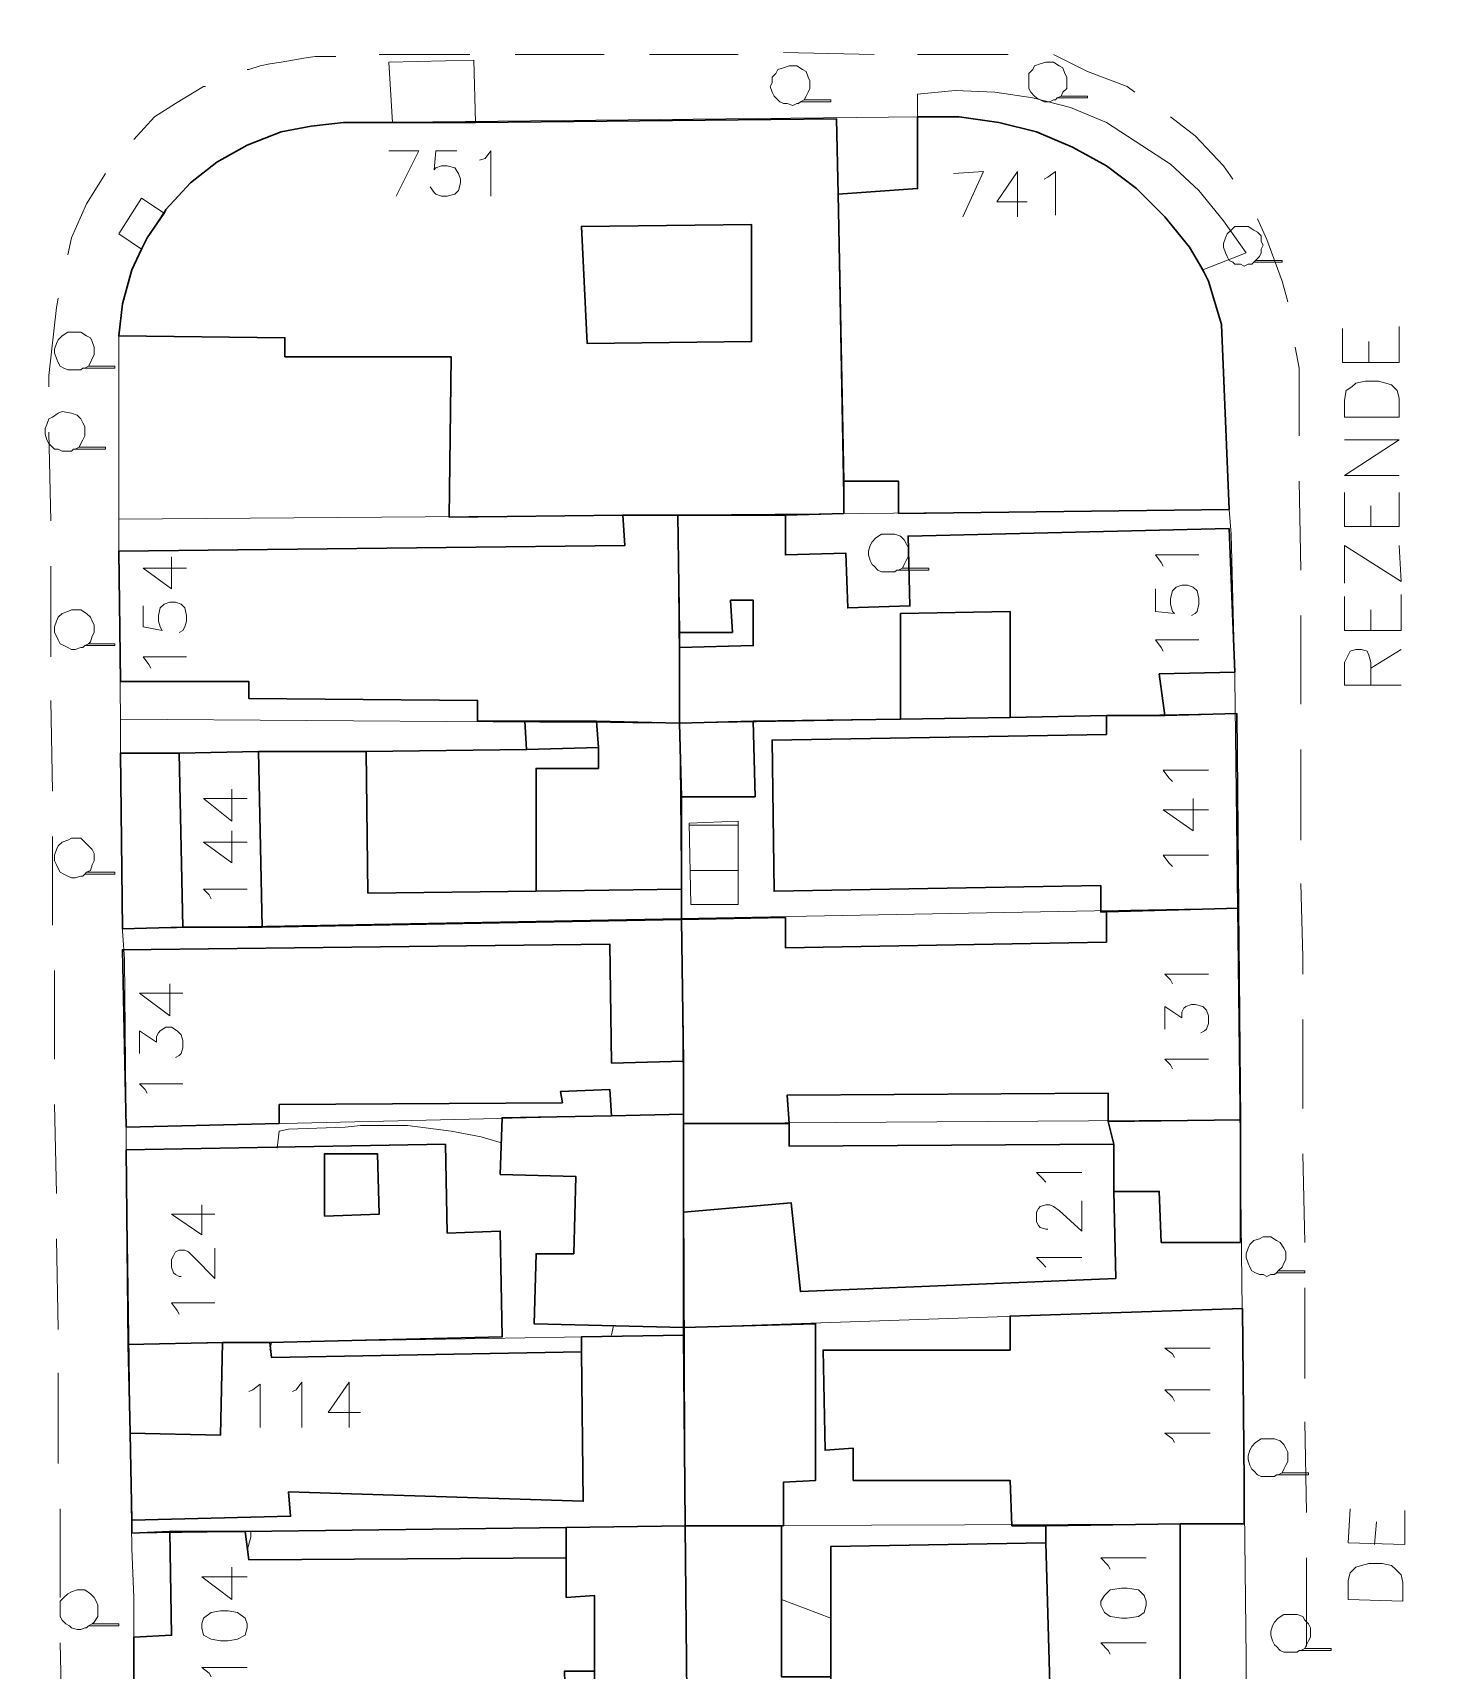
# Model space of a CAD drawing. Extents: x -2391 to 32076, y -11492 to 5852.
# Drawn here: x 4694.6 to 4757.3, y -1256 to -1182.6 of the extents above; entities that cross this region are included whole.
import ezdxf

# ---------------------------------------------------------------- set-up
doc = ezdxf.new("R2010")
doc.units = 0
doc.header["$LTSCALE"] = 7
for name, color, linetype in [('ALVE-CT', 3, 'CONTINUOUS'), ('PDF_A101 - EDIFICACAO', 7, 'CONTINUOUS'), ('PDF_A103 - PROJECAO_1', 7, 'CONTINUOUS'), ('PDF_A104 - PROJECAO_2', 7, 'CONTINUOUS'), ('PDF_A112 - PRISMA_VENTILACAO', 7, 'CONTINUOUS'), ('PDF_A118 - PISCINA', 7, 'CONTINUOUS'), ('PDF_A120 - MARQUISE', 7, 'CONTINUOUS'), ('PDF_A123 - N DE PORTA', 7, 'CONTINUOUS'), ('PDF_A124 - MURO', 7, 'CONTINUOUS'), ('PDF_C301 - MEIO_FIO_2D', 7, 'CONTINUOUS'), ('PDF_C307 - TXT_NOME_LOGRADOURO', 7, 'CONTINUOUS'), ('PDF_F602 - ARVORE_ISOLADA', 7, 'CONTINUOUS'), ('PDF_N1402 - CURVA_INTERMEDIARIA', 7, 'CONTINUOUS')]:
    doc.layers.add(name, color=color, linetype=linetype)

msp = doc.modelspace()

# ---------------------------------------------------------------- linework, layer by layer
at = {"layer": 'ALVE-CT'}
msp.add_circle((4550.796, -1271.53), 500, dxfattribs=at)
at = {"layer": 'PDF_A101 - EDIFICACAO', "lineweight": 30}
for points in [[(4730.706, -1189.83), (4730.96, -1202.699), (4730.96, -1204.138), (4728.336, -1204.222), (4723.51, -1204.222), (4721.054, -1204.222), (4713.265, -1204.307), (4713.35, -1197.111), (4705.9, -1197.111), (4705.9, -1196.264), (4698.449, -1196.179), (4698.619, -1194.74), (4699.042, -1193.216), (4699.465, -1192.285), (4699.719, -1191.777), (4700.481, -1190.676), (4700.566, -1190.507), (4701.666, -1189.322), (4702.852, -1188.39), (4704.206, -1187.628), (4705.73, -1187.036), (4707.085, -1186.782), (4708.524, -1186.612), (4709.625, -1186.612), (4710.725, -1186.612), (4714.451, -1186.612), (4730.621, -1186.443)], [(4747.046, -1193.216), (4747.3, -1193.724), (4747.893, -1195.671), (4748.231, -1203.968), (4733.415, -1204.138), (4733.415, -1202.699), (4730.96, -1202.699), (4730.706, -1189.83), (4734.262, -1189.576), (4734.262, -1186.358), (4734.431, -1186.358), (4736.125, -1186.358), (4737.903, -1186.612), (4739.596, -1187.036), (4741.204, -1187.713), (4742.728, -1188.56), (4744.083, -1189.576), (4745.353, -1190.846), (4746.454, -1192.2)], [(4719.192, -1191.269), (4719.446, -1196.518), (4726.812, -1196.433), (4726.812, -1191.184)], [(4723.594, -1209.472), (4723.594, -1210.149), (4723.594, -1213.535), (4719.869, -1213.451), (4716.652, -1213.451), (4714.535, -1213.451), (4714.535, -1212.52), (4704.291, -1212.435), (4704.291, -1211.673), (4698.534, -1211.673), (4698.449, -1205.831), (4721.139, -1205.577), (4721.054, -1204.222), (4723.51, -1204.222)], [(4728.336, -1204.222), (4728.336, -1206), (4731.045, -1205.916), (4731.129, -1208.371), (4733.923, -1208.286), (4733.839, -1205.154), (4748.231, -1204.815), (4748.485, -1211.25), (4745.099, -1211.334), (4745.353, -1213.197), (4742.728, -1213.197), (4738.41, -1213.281), (4733.5, -1213.366), (4726.896, -1213.451), (4723.594, -1213.535), (4723.594, -1210.149), (4726.896, -1210.064), (4726.896, -1208.032), (4725.88, -1208.032), (4725.965, -1209.472), (4723.594, -1209.472), (4723.51, -1204.222)], [(4748.655, -1221.833), (4742.728, -1222.002), (4742.474, -1222.002), (4742.474, -1220.817), (4727.828, -1221.071), (4727.743, -1214.297), (4742.728, -1214.043), (4742.728, -1213.197), (4745.353, -1213.197), (4748.57, -1213.112)], [(4701.328, -1222.679), (4698.619, -1222.764), (4698.534, -1214.89), (4701.158, -1214.89), (4704.714, -1214.805), (4709.54, -1214.805), (4716.737, -1214.721), (4716.652, -1213.451), (4719.869, -1213.451), (4723.594, -1213.535), (4723.679, -1216.837), (4723.679, -1220.986), (4723.679, -1222.34), (4704.884, -1222.679)], [(4723.679, -1216.837), (4723.594, -1213.535), (4726.896, -1213.451), (4726.981, -1216.837)], [(4748.739, -1231.315), (4742.813, -1231.4), (4742.813, -1230.13), (4728.42, -1230.214), (4728.505, -1231.484), (4723.764, -1231.484), (4723.764, -1231.146), (4723.764, -1231.061), (4723.764, -1228.69), (4723.679, -1222.34), (4728.336, -1222.256), (4728.336, -1223.61), (4742.728, -1223.356), (4742.728, -1222.002), (4748.655, -1221.833)], [(4723.764, -1228.69), (4723.764, -1231.061), (4720.546, -1231.146), (4720.462, -1229.96), (4718.261, -1230.045), (4718.345, -1230.553), (4705.646, -1230.638), (4705.646, -1231.484), (4698.788, -1231.654), (4698.619, -1223.695), (4720.462, -1223.441), (4720.546, -1228.775)], [(4723.764, -1231.484), (4723.764, -1235.463), (4723.764, -1240.628), (4717.075, -1240.459), (4717.16, -1237.326), (4718.853, -1237.326), (4718.938, -1233.855), (4715.551, -1233.77), (4715.636, -1231.23), (4720.546, -1231.146), (4723.764, -1231.061), (4723.764, -1231.146)], [(4748.739, -1231.315), (4748.739, -1236.818), (4745.184, -1236.818), (4745.099, -1234.532), (4743.067, -1234.532), (4743.152, -1238.427), (4729.013, -1239.019), (4728.59, -1235.04), (4723.764, -1235.463), (4723.764, -1231.484), (4728.505, -1231.484), (4728.505, -1232.5), (4743.067, -1232.415), (4742.813, -1231.4)], [(4705.222, -1241.305), (4703.106, -1241.305), (4698.873, -1241.39), (4698.788, -1232.669), (4713.096, -1232.415), (4713.181, -1236.395), (4715.551, -1236.31), (4715.636, -1241.051)], [(4710.133, -1235.548), (4710.048, -1232.839), (4707.678, -1232.839), (4707.678, -1235.633)], [(4746.03, -1249.433), (4740.019, -1249.518), (4738.495, -1249.518), (4738.41, -1247.486), (4731.383, -1247.486), (4731.383, -1246.046), (4730.113, -1246.131), (4730.029, -1241.644), (4738.41, -1241.644), (4738.41, -1240.12), (4748.824, -1239.781), (4748.909, -1247.57), (4748.909, -1249.433)], [(4728.166, -1249.518), (4723.848, -1249.518), (4723.848, -1249.433), (4723.764, -1240.967), (4723.764, -1240.628), (4729.69, -1240.459), (4729.69, -1247.486), (4728.251, -1247.57), (4728.251, -1249.518)], [(4723.764, -1240.967), (4723.848, -1249.433), (4723.848, -1249.518), (4718.515, -1249.602), (4704.122, -1249.772), (4700.735, -1249.772), (4699.042, -1249.856), (4699.042, -1249.264), (4698.957, -1245.369), (4698.873, -1241.39), (4703.106, -1241.305), (4705.222, -1241.305), (4705.307, -1241.982), (4719.192, -1241.728), (4719.192, -1241.051)], [(4723.848, -1249.518), (4723.933, -1258.577), (4719.784, -1258.661), (4719.784, -1256.037), (4718.43, -1256.037), (4718.515, -1258.661), (4717.499, -1258.661), (4713.773, -1258.661), (4713.773, -1258.069), (4702.005, -1258.153), (4699.127, -1258.238), (4699.127, -1254.513), (4700.82, -1254.428), (4700.735, -1249.772), (4704.122, -1249.772), (4704.291, -1251.042), (4718.515, -1250.957), (4718.515, -1249.602)], [(4746.03, -1249.433), (4746.03, -1256.629), (4740.188, -1256.629), (4740.188, -1257.984), (4740.188, -1258.323), (4728.082, -1258.577), (4723.933, -1258.577), (4723.848, -1249.518), (4728.166, -1249.518), (4728.166, -1256.291), (4730.367, -1256.291), (4730.367, -1250.449), (4740.019, -1250.28), (4740.019, -1249.518)]]:
    msp.add_lwpolyline(points, close=True, dxfattribs=at)
at = {"layer": 'PDF_A103 - PROJECAO_1', "lineweight": 30}
for points in [[(4738.41, -1213.281), (4733.5, -1213.366), (4733.5, -1208.625), (4738.41, -1208.54)], [(4717.16, -1221.071), (4709.625, -1221.155), (4709.54, -1214.805), (4716.737, -1214.721), (4719.954, -1214.636), (4719.869, -1213.451), (4723.594, -1213.535), (4723.679, -1216.837), (4723.679, -1220.986)], [(4704.884, -1222.679), (4701.328, -1222.679), (4701.158, -1214.89), (4704.714, -1214.805)], [(4743.067, -1232.415), (4743.067, -1234.532), (4743.152, -1238.427), (4729.013, -1239.019), (4728.59, -1235.04), (4723.764, -1235.463), (4723.764, -1231.484), (4728.505, -1231.484), (4728.505, -1232.5)], [(4719.192, -1241.728), (4719.276, -1248.417), (4706.069, -1247.994), (4706.154, -1249.094), (4699.042, -1249.264), (4698.957, -1245.369), (4703.021, -1245.454), (4703.106, -1241.305), (4705.222, -1241.305), (4705.307, -1241.982)], [(4723.933, -1258.577), (4719.784, -1258.661), (4719.784, -1256.037), (4719.784, -1252.65), (4718.515, -1252.735), (4718.515, -1250.957), (4718.515, -1249.602), (4723.848, -1249.518)], [(4740.188, -1256.629), (4740.188, -1257.984), (4730.367, -1258.238), (4730.367, -1256.291), (4730.367, -1250.449), (4740.019, -1250.28)]]:
    msp.add_lwpolyline(points, close=True, dxfattribs=at)
at = {"layer": 'PDF_A104 - PROJECAO_2', "lineweight": 30}
msp.add_lwpolyline([(4723.594, -1213.535), (4723.679, -1216.837), (4723.679, -1220.986), (4717.16, -1221.071), (4717.16, -1215.567), (4719.954, -1215.567), (4719.954, -1214.636), (4719.869, -1213.451)], close=True, dxfattribs=at)
at = {"layer": 'PDF_A112 - PRISMA_VENTILACAO', "lineweight": 30}
for points in [[(4726.812, -1191.184), (4719.192, -1191.269), (4719.446, -1196.518), (4726.812, -1196.433)], [(4710.048, -1232.839), (4707.678, -1232.839), (4707.678, -1235.633), (4710.133, -1235.548)]]:
    msp.add_lwpolyline(points, close=True, dxfattribs=at)
at = {"layer": 'PDF_A118 - PISCINA', "lineweight": 9}
msp.add_lwpolyline([(4724.102, -1221.663), (4726.219, -1221.663), (4726.219, -1217.938), (4724.018, -1218.023)], close=True, dxfattribs=at)
for points in [[(4724.018, -1218.107), (4726.219, -1218.107)], [(4724.102, -1220.139), (4726.219, -1220.139)]]:
    msp.add_lwpolyline(points, dxfattribs=at)
at = {"layer": 'PDF_A120 - MARQUISE', "lineweight": 9}
for points in [[(4714.451, -1186.612), (4710.725, -1186.612), (4710.556, -1183.903), (4714.366, -1183.818)], [(4747.046, -1193.216), (4746.454, -1192.2), (4745.353, -1190.846), (4744.083, -1189.576), (4742.728, -1188.56), (4741.204, -1187.713), (4739.596, -1187.036), (4737.903, -1186.612), (4736.125, -1186.358), (4734.431, -1186.358), (4734.262, -1186.358), (4734.262, -1185.342), (4735.955, -1185.173), (4737.733, -1185.258), (4739.426, -1185.512), (4741.12, -1185.935), (4742.728, -1186.612), (4745.607, -1188.475), (4746.877, -1189.66), (4747.978, -1191.015), (4748.993, -1192.454)], [(4700.481, -1190.676), (4699.719, -1191.777), (4699.465, -1192.285), (4698.449, -1191.608), (4699.465, -1189.999)]]:
    msp.add_lwpolyline(points, close=True, dxfattribs=at)
at = {"layer": 'PDF_A123 - N DE PORTA', "lineweight": 9}
for points in [[(4710.895, -1189.914), (4711.911, -1187.882), (4710.556, -1187.882)], [(4713.604, -1187.882), (4712.673, -1187.882), (4712.588, -1188.729), (4712.673, -1188.644), (4712.927, -1188.56), (4713.181, -1188.56), (4713.519, -1188.644), (4713.689, -1188.898), (4713.773, -1189.152), (4713.773, -1189.322), (4713.689, -1189.66), (4713.519, -1189.83), (4713.181, -1189.914), (4712.927, -1189.914), (4712.673, -1189.83), (4712.588, -1189.745), (4712.419, -1189.491)], [(4714.62, -1188.306), (4714.874, -1188.221), (4715.128, -1187.882), (4715.128, -1189.914)], [(4736.294, -1190.846), (4737.225, -1188.814), (4735.871, -1188.898)], [(4738.749, -1190.846), (4738.749, -1188.814), (4737.818, -1190.168), (4739.172, -1190.168)], [(4739.934, -1189.152), (4740.104, -1189.068), (4740.442, -1188.814), (4740.442, -1190.761)], [(4745.268, -1206.508), (4745.184, -1206.339), (4744.93, -1206), (4746.877, -1206)], [(4701.497, -1206.593), (4699.55, -1206.593), (4700.82, -1207.524), (4700.82, -1206.085)], [(4744.93, -1207.524), (4744.93, -1208.54), (4745.776, -1208.625), (4745.692, -1208.54), (4745.607, -1208.202), (4745.607, -1207.948), (4745.692, -1207.609), (4745.861, -1207.44), (4746.115, -1207.355), (4746.369, -1207.355), (4746.623, -1207.44), (4746.792, -1207.609), (4746.877, -1207.948), (4746.877, -1208.202), (4746.792, -1208.54), (4746.708, -1208.625), (4746.538, -1208.71)], [(4699.55, -1208.286), (4699.55, -1209.218), (4700.396, -1209.387), (4700.312, -1209.218), (4700.227, -1208.964), (4700.227, -1208.71), (4700.312, -1208.371), (4700.481, -1208.202), (4700.735, -1208.117), (4700.989, -1208.117), (4701.243, -1208.202), (4701.412, -1208.371), (4701.497, -1208.71), (4701.497, -1208.964), (4701.412, -1209.218), (4701.328, -1209.387), (4701.158, -1209.472)], [(4745.268, -1210.318), (4745.184, -1210.149), (4744.93, -1209.81), (4746.877, -1209.81)], [(4699.888, -1211.08), (4699.804, -1210.911), (4699.55, -1210.572), (4701.497, -1210.572)], [(4745.692, -1216.16), (4745.522, -1215.991), (4745.268, -1215.652), (4747.3, -1215.652)], [(4704.206, -1216.922), (4702.259, -1216.922), (4703.529, -1217.938), (4703.529, -1216.499)], [(4747.3, -1217.43), (4745.268, -1217.43), (4746.623, -1218.361), (4746.623, -1216.922)], [(4704.206, -1218.869), (4702.259, -1218.869), (4703.529, -1219.801), (4703.529, -1218.361)], [(4745.692, -1219.97), (4745.522, -1219.801), (4745.268, -1219.462), (4747.3, -1219.462)], [(4702.598, -1221.409), (4702.513, -1221.24), (4702.259, -1220.986), (4704.206, -1220.986)], [(4745.692, -1225.219), (4745.607, -1225.05), (4745.353, -1224.796), (4747.3, -1224.796)], [(4701.328, -1225.642), (4699.381, -1225.642), (4700.735, -1226.658), (4700.735, -1225.219)], [(4745.353, -1227.251), (4745.353, -1226.235), (4746.115, -1226.743), (4746.115, -1226.489), (4746.2, -1226.32), (4746.284, -1226.235), (4746.538, -1226.15), (4746.708, -1226.15), (4747.046, -1226.235), (4747.216, -1226.404), (4747.3, -1226.658), (4747.3, -1226.997), (4747.216, -1227.251), (4747.131, -1227.336), (4746.962, -1227.42)], [(4699.381, -1228.352), (4699.381, -1227.336), (4700.142, -1227.844), (4700.142, -1227.59), (4700.227, -1227.42), (4700.312, -1227.336), (4700.566, -1227.166), (4700.82, -1227.166), (4701.074, -1227.336), (4701.243, -1227.505), (4701.328, -1227.759), (4701.328, -1228.098), (4701.243, -1228.352), (4701.158, -1228.436), (4700.989, -1228.521)], [(4745.692, -1229.029), (4745.607, -1228.86), (4745.353, -1228.606), (4747.3, -1228.606)], [(4699.719, -1230.13), (4699.634, -1229.96), (4699.381, -1229.706), (4701.328, -1229.706)], [(4740.019, -1234.109), (4739.85, -1233.939), (4739.596, -1233.685), (4741.628, -1233.685)], [(4702.767, -1235.548), (4700.82, -1235.548), (4702.174, -1236.479), (4702.174, -1235.125)], [(4740.104, -1236.225), (4740.019, -1236.225), (4739.765, -1236.141), (4739.68, -1236.056), (4739.596, -1235.887), (4739.596, -1235.463), (4739.68, -1235.294), (4739.765, -1235.209), (4740.019, -1235.125), (4740.188, -1235.125), (4740.358, -1235.209), (4740.612, -1235.379), (4741.628, -1236.31), (4741.628, -1234.955)], [(4701.243, -1238.342), (4701.158, -1238.342), (4700.989, -1238.257), (4700.904, -1238.173), (4700.82, -1237.919), (4700.82, -1237.58), (4700.904, -1237.411), (4700.989, -1237.241), (4701.158, -1237.157), (4701.412, -1237.157), (4701.582, -1237.241), (4701.836, -1237.495), (4702.767, -1238.427), (4702.767, -1237.072)], [(4740.019, -1237.919), (4739.85, -1237.749), (4739.596, -1237.495), (4741.628, -1237.495)], [(4701.158, -1240.035), (4701.074, -1239.866), (4700.82, -1239.527), (4702.767, -1239.527)], [(4745.776, -1241.982), (4745.692, -1241.813), (4745.353, -1241.559), (4747.385, -1241.559)], [(4704.291, -1243.506), (4704.46, -1243.422), (4704.799, -1243.168), (4704.799, -1245.115)], [(4706.238, -1243.506), (4706.408, -1243.422), (4706.662, -1243.083), (4706.662, -1245.115)], [(4708.778, -1245.115), (4708.778, -1243.083), (4707.847, -1244.438), (4709.286, -1244.438)], [(4745.776, -1243.93), (4745.692, -1243.76), (4745.353, -1243.422), (4747.385, -1243.422)], [(4745.776, -1245.792), (4745.692, -1245.623), (4745.353, -1245.369), (4747.385, -1245.369)], [(4704.206, -1251.803), (4702.174, -1251.803), (4703.529, -1252.819), (4703.529, -1251.38)], [(4742.898, -1251.465), (4742.813, -1251.296), (4742.474, -1250.957), (4744.506, -1250.957)], [(4742.898, -1255.275), (4742.813, -1255.105), (4742.474, -1254.767), (4744.506, -1254.767)], [(4702.598, -1256.291), (4702.513, -1256.121), (4702.174, -1255.867), (4704.206, -1255.867)]]:
    msp.add_lwpolyline(points, dxfattribs=at)
for points in [[(4742.474, -1253.073), (4742.644, -1253.412), (4742.898, -1253.581), (4743.406, -1253.666), (4743.66, -1253.666), (4744.168, -1253.581), (4744.422, -1253.412), (4744.506, -1253.073), (4744.506, -1252.904), (4744.422, -1252.65), (4744.168, -1252.396), (4743.66, -1252.311), (4743.406, -1252.311), (4742.898, -1252.396), (4742.644, -1252.65), (4742.474, -1252.904)], [(4702.174, -1254.089), (4702.259, -1254.428), (4702.598, -1254.597), (4703.021, -1254.682), (4703.36, -1254.682), (4703.783, -1254.597), (4704.122, -1254.428), (4704.206, -1254.089), (4704.206, -1253.92), (4704.122, -1253.666), (4703.783, -1253.412), (4703.36, -1253.327), (4703.021, -1253.327), (4702.598, -1253.412), (4702.259, -1253.666), (4702.174, -1253.92)]]:
    msp.add_lwpolyline(points, close=True, dxfattribs=at)
at = {"layer": 'PDF_A124 - MURO', "lineweight": 9}
for points in [[(4699.127, -1258.492), (4699.127, -1254.428), (4699.127, -1252.735), (4699.042, -1250.534), (4698.788, -1232.585), (4698.788, -1231.992), (4698.703, -1224.118), (4698.619, -1222.848), (4698.534, -1214.89), (4698.534, -1213.451), (4698.449, -1205.662), (4698.449, -1204.73), (4698.449, -1204.561), (4698.449, -1202.868), (4698.449, -1202.106), (4698.449, -1196.264), (4698.619, -1194.74), (4699.042, -1193.216), (4699.719, -1191.777), (4700.566, -1190.507), (4701.666, -1189.322), (4702.852, -1188.39), (4704.206, -1187.628), (4705.73, -1187.036), (4707.085, -1186.782), (4708.524, -1186.612), (4709.625, -1186.612), (4734.431, -1186.358), (4736.125, -1186.358), (4737.903, -1186.612), (4739.596, -1187.036), (4741.204, -1187.713), (4742.728, -1188.56), (4744.083, -1189.576), (4745.353, -1190.846), (4746.454, -1192.2), (4747.3, -1193.724), (4747.893, -1195.671), (4748.231, -1203.968), (4748.316, -1205.069), (4748.485, -1211.504), (4748.909, -1247.57), (4748.993, -1255.444), (4748.993, -1256.46)], [(4730.621, -1186.443), (4730.96, -1204.138)], [(4698.449, -1204.392), (4731.807, -1204.138), (4748.231, -1203.968)], [(4723.51, -1204.222), (4723.764, -1231.146), (4723.848, -1249.433), (4724.187, -1281.774), (4724.356, -1303.448), (4724.526, -1321.736)], [(4748.57, -1213.112), (4723.594, -1213.535), (4698.534, -1213.366)], [(4748.655, -1221.833), (4698.619, -1222.764)], [(4723.764, -1231.061), (4698.788, -1231.654)], [(4748.739, -1231.315), (4723.764, -1231.484)], [(4748.824, -1239.781), (4723.764, -1240.628)], [(4723.764, -1240.967), (4698.873, -1241.39)], [(4748.909, -1249.433), (4723.848, -1249.518), (4699.042, -1249.856)]]:
    msp.add_lwpolyline(points, dxfattribs=at)
at = {"layer": 'PDF_C301 - MEIO_FIO_2D', "lineweight": 9}
for points in [[(4704.206, -1184.242), (4704.291, -1184.242), (4704.799, -1184.072), (4705.222, -1183.988), (4705.73, -1183.903), (4706.238, -1183.818), (4706.746, -1183.734), (4707.254, -1183.649), (4707.762, -1183.649), (4708.186, -1183.649)], [(4710.133, -1183.564), (4714.197, -1183.564)], [(4716.229, -1183.564), (4720.208, -1183.564)], [(4722.24, -1183.564), (4726.219, -1183.564)], [(4728.251, -1183.48), (4732.315, -1183.564)], [(4734.262, -1183.564), (4737.31, -1183.564), (4738.326, -1183.564)], [(4740.358, -1183.564), (4741.882, -1184.326), (4743.66, -1185.004), (4743.998, -1185.258)], [(4699.127, -1187.374), (4700.058, -1186.358), (4700.989, -1185.766), (4701.412, -1185.512), (4701.836, -1185.258), (4702.259, -1185.004), (4702.344, -1185.004)], [(4745.607, -1186.358), (4746.708, -1187.205), (4747.978, -1188.56), (4748.401, -1189.152)], [(4696.163, -1192.539), (4696.333, -1191.777), (4697.01, -1190.253), (4697.857, -1188.898)], [(4749.501, -1190.93), (4749.925, -1191.862), (4750.602, -1193.724), (4750.856, -1194.655)], [(4695.317, -1198.465), (4695.317, -1197.957), (4695.655, -1194.909), (4695.74, -1194.486)], [(4751.195, -1196.687), (4751.364, -1197.619), (4751.364, -1199.651), (4751.364, -1200.667)], [(4695.401, -1204.476), (4695.317, -1200.497)], [(4751.364, -1202.699), (4751.449, -1206.678)], [(4695.401, -1210.572), (4695.401, -1206.508)], [(4751.449, -1208.71), (4751.449, -1212.689)], [(4695.486, -1216.583), (4695.401, -1212.52)], [(4751.449, -1214.721), (4751.449, -1218.785)], [(4695.486, -1222.594), (4695.486, -1218.615)], [(4751.449, -1220.732), (4751.533, -1224.034), (4751.533, -1224.796)], [(4695.571, -1228.606), (4695.571, -1224.626)], [(4751.533, -1226.828), (4751.533, -1230.807)], [(4695.655, -1234.617), (4695.571, -1230.638)], [(4751.533, -1232.839), (4751.618, -1236.818)], [(4695.74, -1240.713), (4695.655, -1236.649)], [(4751.618, -1238.85), (4751.618, -1242.914)], [(4695.74, -1246.724), (4695.74, -1242.66)], [(4751.618, -1244.861), (4751.703, -1248.925)], [(4695.825, -1252.735), (4695.825, -1248.756)], [(4751.703, -1250.957), (4751.703, -1254.936)], [(4695.909, -1258.746), (4695.825, -1254.767)]]:
    msp.add_lwpolyline(points, dxfattribs=at)
at = {"layer": 'PDF_C307 - TXT_NOME_LOGRADOURO', "lineweight": 9}
for points in [[(4755.851, -1195.756), (4755.851, -1197.365), (4753.311, -1197.365), (4753.311, -1195.841)], [(4754.497, -1197.365), (4754.497, -1196.433)], [(4755.851, -1202.445), (4753.396, -1202.445), (4755.851, -1200.836), (4753.396, -1200.836)], [(4755.851, -1203.206), (4755.851, -1204.73), (4753.396, -1204.73), (4753.396, -1203.206)], [(4754.581, -1204.73), (4754.581, -1203.799)], [(4755.851, -1205.577), (4755.936, -1207.186), (4753.396, -1205.577), (4753.396, -1207.27)], [(4755.936, -1207.778), (4755.936, -1209.387), (4753.396, -1209.387), (4753.396, -1207.863)], [(4754.581, -1209.387), (4754.581, -1208.456)], [(4755.936, -1211.842), (4753.396, -1211.842), (4753.396, -1210.826), (4753.565, -1210.488), (4753.65, -1210.318), (4753.904, -1210.234), (4754.158, -1210.234), (4754.412, -1210.318), (4754.497, -1210.488), (4754.581, -1210.826), (4754.581, -1211.842)], [(4754.581, -1211.08), (4755.936, -1210.234)], [(4756.105, -1248.84), (4756.105, -1250.364), (4753.565, -1250.28), (4753.65, -1248.756)], [(4754.751, -1250.364), (4754.835, -1249.348)]]:
    msp.add_lwpolyline(points, dxfattribs=at)
for points in [[(4755.851, -1199.82), (4753.396, -1199.82), (4753.396, -1199.058), (4753.481, -1198.635), (4753.735, -1198.465), (4753.904, -1198.296), (4754.327, -1198.211), (4754.92, -1198.211), (4755.259, -1198.296), (4755.513, -1198.381), (4755.767, -1198.635), (4755.851, -1198.973)], [(4756.021, -1252.904), (4753.565, -1252.819), (4753.565, -1251.973), (4753.65, -1251.634), (4753.904, -1251.38), (4754.158, -1251.296), (4754.497, -1251.211), (4755.089, -1251.211), (4755.513, -1251.296), (4755.682, -1251.465), (4755.936, -1251.719), (4756.021, -1252.057)]]:
    msp.add_lwpolyline(points, close=True, dxfattribs=at)
at = {"layer": 'PDF_F602 - ARVORE_ISOLADA', "lineweight": 9}
for points in [[(4740.696, -1185.427), (4740.527, -1185.512), (4740.442, -1185.596), (4740.358, -1185.596), (4740.188, -1185.681), (4739.934, -1185.681), (4739.765, -1185.596), (4739.596, -1185.512), (4739.511, -1185.427), (4739.342, -1185.258), (4739.257, -1185.088), (4739.257, -1184.834), (4739.257, -1184.665), (4739.257, -1184.411), (4739.426, -1184.242), (4739.511, -1184.072), (4739.765, -1183.988), (4740.019, -1183.903), (4740.358, -1183.903), (4740.612, -1184.072), (4740.781, -1184.157), (4740.866, -1184.411), (4740.95, -1184.58), (4740.95, -1184.75), (4740.95, -1184.919), (4740.95, -1185.088), (4740.781, -1185.258), (4740.696, -1185.427), (4740.527, -1185.512), (4741.882, -1185.512), (4741.882, -1185.427)], [(4729.182, -1185.596), (4729.013, -1185.681), (4728.928, -1185.766), (4728.843, -1185.766), (4728.674, -1185.85), (4728.42, -1185.766), (4728.251, -1185.766), (4728.082, -1185.681), (4727.997, -1185.596), (4727.828, -1185.427), (4727.743, -1185.258), (4727.658, -1185.004), (4727.743, -1184.834), (4727.743, -1184.58), (4727.912, -1184.411), (4727.997, -1184.242), (4728.251, -1184.157), (4728.505, -1184.072), (4728.843, -1184.072), (4729.097, -1184.242), (4729.267, -1184.326), (4729.351, -1184.58), (4729.436, -1184.75), (4729.436, -1184.919), (4729.436, -1185.088), (4729.351, -1185.258), (4729.267, -1185.427), (4729.182, -1185.596), (4729.013, -1185.681), (4730.367, -1185.681), (4730.367, -1185.596)], [(4749.417, -1192.793), (4749.332, -1192.878), (4749.247, -1192.962), (4749.078, -1192.962), (4748.909, -1193.047), (4748.739, -1192.962), (4748.485, -1192.962), (4748.401, -1192.878), (4748.231, -1192.793), (4748.147, -1192.624), (4748.062, -1192.454), (4747.978, -1192.2), (4747.978, -1192.031), (4748.062, -1191.777), (4748.147, -1191.608), (4748.316, -1191.438), (4748.485, -1191.269), (4748.739, -1191.269), (4749.078, -1191.269), (4749.332, -1191.438), (4749.501, -1191.523), (4749.671, -1191.692), (4749.671, -1191.946), (4749.755, -1192.116), (4749.671, -1192.285), (4749.671, -1192.454), (4749.586, -1192.624), (4749.417, -1192.793), (4749.332, -1192.878), (4750.602, -1192.878), (4750.602, -1192.793)], [(4697.095, -1197.534), (4696.925, -1197.619), (4696.841, -1197.619), (4696.756, -1197.703), (4696.502, -1197.703), (4696.333, -1197.703), (4696.163, -1197.703), (4695.994, -1197.619), (4695.825, -1197.534), (4695.74, -1197.365), (4695.655, -1197.195), (4695.571, -1196.941), (4695.571, -1196.772), (4695.655, -1196.518), (4695.74, -1196.349), (4695.909, -1196.179), (4696.163, -1196.01), (4696.333, -1196.01), (4696.756, -1196.01), (4697.01, -1196.179), (4697.179, -1196.264), (4697.264, -1196.433), (4697.349, -1196.687), (4697.349, -1196.857), (4697.349, -1197.026), (4697.264, -1197.195), (4697.179, -1197.365), (4697.095, -1197.534), (4696.925, -1197.619), (4698.28, -1197.619), (4698.28, -1197.534)], [(4696.671, -1201.175), (4696.502, -1201.259), (4696.417, -1201.259), (4696.333, -1201.344), (4696.079, -1201.344), (4695.909, -1201.344), (4695.74, -1201.259), (4695.571, -1201.259), (4695.401, -1201.09), (4695.317, -1201.005), (4695.232, -1200.836), (4695.147, -1200.582), (4695.147, -1200.328), (4695.232, -1200.159), (4695.317, -1199.905), (4695.486, -1199.82), (4695.74, -1199.651), (4695.909, -1199.566), (4696.333, -1199.651), (4696.587, -1199.735), (4696.756, -1199.905), (4696.841, -1200.074), (4696.925, -1200.243), (4696.925, -1200.413), (4696.925, -1200.667), (4696.841, -1200.836), (4696.756, -1201.005), (4696.671, -1201.175), (4696.502, -1201.259), (4697.857, -1201.259), (4697.857, -1201.175)], [(4733.585, -1206.593), (4733.415, -1206.678), (4733.331, -1206.678), (4733.246, -1206.762), (4732.992, -1206.762), (4732.823, -1206.762), (4732.653, -1206.762), (4732.484, -1206.678), (4732.315, -1206.508), (4732.23, -1206.424), (4732.145, -1206.254), (4732.061, -1206), (4732.061, -1205.831), (4732.145, -1205.577), (4732.23, -1205.408), (4732.399, -1205.238), (4732.653, -1205.069), (4732.823, -1205.069), (4733.246, -1205.069), (4733.5, -1205.154), (4733.669, -1205.323), (4733.754, -1205.492), (4733.839, -1205.662), (4733.839, -1205.916), (4733.839, -1206.085), (4733.754, -1206.254), (4733.669, -1206.424), (4733.585, -1206.593), (4733.415, -1206.678), (4734.77, -1206.678), (4734.77, -1206.593)], [(4697.095, -1209.98), (4696.925, -1210.064), (4696.841, -1210.149), (4696.756, -1210.149), (4696.502, -1210.234), (4696.333, -1210.234), (4696.163, -1210.149), (4695.994, -1210.064), (4695.825, -1209.98), (4695.74, -1209.81), (4695.655, -1209.641), (4695.571, -1209.472), (4695.571, -1209.218), (4695.655, -1208.964), (4695.74, -1208.794), (4695.909, -1208.625), (4696.163, -1208.54), (4696.333, -1208.456), (4696.756, -1208.456), (4697.01, -1208.625), (4697.179, -1208.794), (4697.264, -1208.964), (4697.349, -1209.133), (4697.349, -1209.302), (4697.349, -1209.472), (4697.264, -1209.641), (4697.179, -1209.895), (4697.095, -1209.98), (4696.925, -1210.064), (4698.28, -1210.064), (4698.28, -1209.98)], [(4697.01, -1220.224), (4696.925, -1220.309), (4696.841, -1220.393), (4696.756, -1220.393), (4696.502, -1220.478), (4696.333, -1220.478), (4696.163, -1220.393), (4695.994, -1220.309), (4695.825, -1220.224), (4695.74, -1220.055), (4695.655, -1219.885), (4695.571, -1219.716), (4695.571, -1219.462), (4695.655, -1219.208), (4695.74, -1219.039), (4695.909, -1218.869), (4696.163, -1218.785), (4696.333, -1218.7), (4696.756, -1218.7), (4696.925, -1218.869), (4697.095, -1219.039), (4697.264, -1219.208), (4697.349, -1219.377), (4697.349, -1219.547), (4697.349, -1219.716), (4697.264, -1219.885), (4697.179, -1220.139), (4697.01, -1220.224), (4696.925, -1220.309), (4698.28, -1220.309), (4698.28, -1220.224)], [(4750.433, -1238.088), (4750.348, -1238.173), (4750.263, -1238.257), (4750.094, -1238.257), (4749.925, -1238.342), (4749.755, -1238.257), (4749.586, -1238.257), (4749.417, -1238.173), (4749.247, -1238.088), (4749.163, -1237.919), (4749.078, -1237.749), (4748.993, -1237.495), (4748.993, -1237.326), (4749.078, -1237.072), (4749.163, -1236.903), (4749.332, -1236.733), (4749.586, -1236.649), (4749.755, -1236.564), (4750.094, -1236.564), (4750.348, -1236.733), (4750.517, -1236.818), (4750.687, -1237.072), (4750.771, -1237.241), (4750.771, -1237.411), (4750.771, -1237.58), (4750.687, -1237.749), (4750.602, -1237.919), (4750.433, -1238.088), (4750.348, -1238.173), (4751.618, -1238.173), (4751.618, -1238.088)], [(4750.602, -1247.147), (4750.433, -1247.232), (4750.348, -1247.232), (4750.263, -1247.316), (4750.009, -1247.316), (4749.84, -1247.316), (4749.671, -1247.316), (4749.501, -1247.232), (4749.332, -1247.062), (4749.247, -1246.978), (4749.163, -1246.808), (4749.078, -1246.554), (4749.078, -1246.385), (4749.163, -1246.131), (4749.247, -1245.962), (4749.417, -1245.792), (4749.671, -1245.623), (4749.84, -1245.623), (4750.263, -1245.623), (4750.517, -1245.708), (4750.687, -1245.877), (4750.771, -1246.046), (4750.856, -1246.216), (4750.856, -1246.47), (4750.856, -1246.639), (4750.771, -1246.808), (4750.687, -1246.978), (4750.602, -1247.147), (4750.433, -1247.232), (4751.787, -1247.232), (4751.787, -1247.147)], [(4697.264, -1253.92), (4697.095, -1254.005), (4697.01, -1254.089), (4696.925, -1254.089), (4696.756, -1254.174), (4696.587, -1254.174), (4696.333, -1254.089), (4696.248, -1254.005), (4696.079, -1253.92), (4695.909, -1253.751), (4695.825, -1253.581), (4695.825, -1253.412), (4695.825, -1253.158), (4695.825, -1252.904), (4695.994, -1252.735), (4696.163, -1252.565), (4696.333, -1252.481), (4696.587, -1252.396), (4696.925, -1252.396), (4697.179, -1252.565), (4697.349, -1252.735), (4697.433, -1252.904), (4697.518, -1253.073), (4697.518, -1253.243), (4697.518, -1253.412), (4697.518, -1253.581), (4697.349, -1253.835), (4697.264, -1253.92), (4697.095, -1254.005), (4698.449, -1254.005), (4698.449, -1253.92)], [(4751.618, -1255.021), (4751.449, -1255.105), (4751.364, -1255.105), (4751.279, -1255.19), (4751.025, -1255.19), (4750.856, -1255.19), (4750.687, -1255.19), (4750.517, -1255.105), (4750.348, -1254.936), (4750.263, -1254.851), (4750.179, -1254.682), (4750.094, -1254.428), (4750.094, -1254.259), (4750.179, -1254.005), (4750.263, -1253.835), (4750.433, -1253.666), (4750.687, -1253.497), (4750.856, -1253.497), (4751.279, -1253.497), (4751.533, -1253.581), (4751.618, -1253.751), (4751.787, -1253.92), (4751.872, -1254.089), (4751.872, -1254.343), (4751.872, -1254.513), (4751.787, -1254.682), (4751.703, -1254.851), (4751.618, -1255.021), (4751.449, -1255.105), (4752.803, -1255.105), (4752.803, -1255.021)]]:
    msp.add_lwpolyline(points, close=True, dxfattribs=at)
at = {"layer": 'PDF_N1402 - CURVA_INTERMEDIARIA', "lineweight": 9}
for points in [[(4705.561, -1232.585), (4705.646, -1231.823), (4706.069, -1231.738), (4708.609, -1231.654), (4709.286, -1231.569), (4710.81, -1231.569), (4711.403, -1231.569), (4713.35, -1231.823), (4714.705, -1232.077), (4715.551, -1232.331)], [(4720.631, -1240.543), (4720.546, -1240.967)], [(4705.222, -1241.644), (4705.307, -1241.305)], [(4704.206, -1250.618), (4704.376, -1250.026), (4704.376, -1249.772)], [(4728.166, -1252.819), (4730.367, -1253.666)]]:
    msp.add_lwpolyline(points, dxfattribs=at)

doc.saveas('drawing.dxf')
